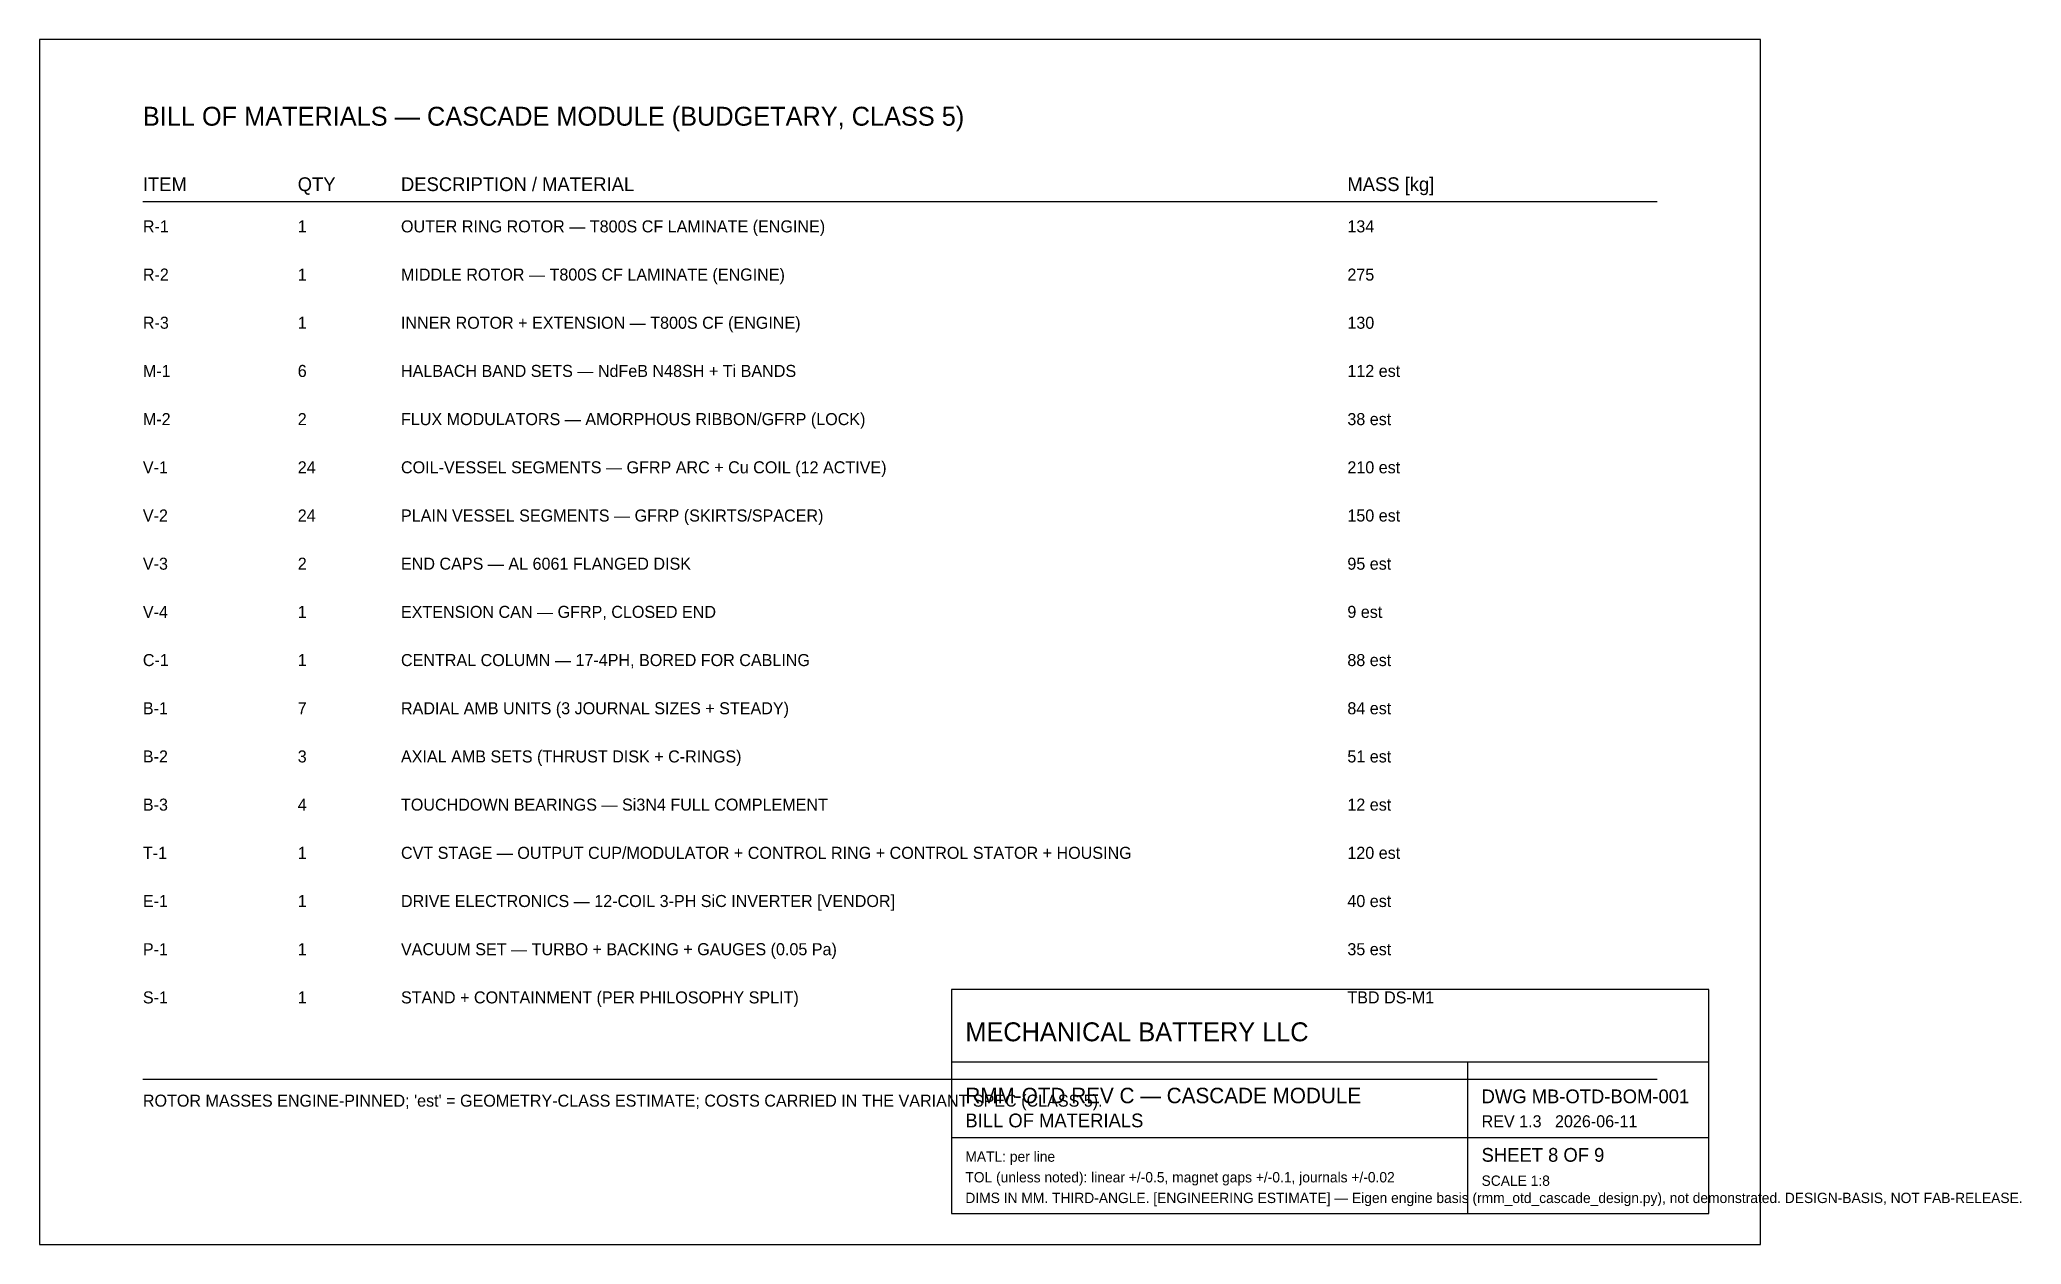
# Model space of a CAD drawing. Header units: millimetres. Extents: x 0 to 1152, y 0 to 700.
import ezdxf

# ---------------------------------------------------------------- set-up
doc = ezdxf.new("R2010")
doc.units = ezdxf.units.MM
doc.layers.add('NOTE', color=2, linetype='CONTINUOUS')
doc.layers.add('TEXT', color=7, linetype='CONTINUOUS', true_color=0x000000)
doc.layers.add('TITLE', color=7, linetype='CONTINUOUS', true_color=0x000000)

msp = doc.modelspace()

# ---------------------------------------------------------------- linework, layer by layer
at = {"layer": 'TITLE'}
for p, q in [((60, 606), (940, 606)), ((530, 106), (970, 106)), ((830, 18), (830, 106)), ((60, 96), (940, 96)), ((530, 62), (970, 62))]:
    msp.add_line(p, q, dxfattribs=at)
for points in [[(0, 0), (1000, 0), (1000, 700), (0, 700)], [(530, 18), (970, 18), (970, 148), (530, 148)]]:
    msp.add_lwpolyline(points, close=True, dxfattribs=at)

# ---------------------------------------------------------------- texts
at = {"layer": 'NOTE'}
for s, height, p in [("ROTOR MASSES ENGINE-PINNED; 'est' = GEOMETRY-CLASS ESTIMATE; COSTS CARRIED IN THE VARIANT SPEC (CLASS 5).", 7, (60, 80)), ('DIMS IN MM. THIRD-ANGLE. [ENGINEERING ESTIMATE] — Eigen engine basis (rmm_otd_cascade_design.py), not demonstrated. DESIGN-BASIS, NOT FAB-RELEASE.', 6, (538, 24))]:
    msp.add_text(s, height=height, dxfattribs=at).set_placement(p)
at = {"layer": 'TEXT'}
for s, height, p in [('R-1', 7, (60, 588)), ('1', 7, (150, 588)), ('OUTER RING ROTOR — T800S CF LAMINATE (ENGINE)', 7, (210, 588)), ('134', 7, (760, 588)), ('R-2', 7, (60, 560)), ('1', 7, (150, 560)), ('MIDDLE ROTOR — T800S CF LAMINATE (ENGINE)', 7, (210, 560)), ('275', 7, (760, 560)), ('R-3', 7, (60, 532)), ('1', 7, (150, 532)), ('INNER ROTOR + EXTENSION — T800S CF (ENGINE)', 7, (210, 532)), ('130', 7, (760, 532)), ('M-1', 7, (60, 504)), ('6', 7, (150, 504)), ('HALBACH BAND SETS — NdFeB N48SH + Ti BANDS', 7, (210, 504)), ('112 est', 7, (760, 504)), ('M-2', 7, (60, 476)), ('2', 7, (150, 476)), ('FLUX MODULATORS — AMORPHOUS RIBBON/GFRP (LOCK)', 7, (210, 476)), ('38 est', 7, (760, 476)), ('V-1', 7, (60, 448)), ('24', 7, (150, 448)), ('COIL-VESSEL SEGMENTS — GFRP ARC + Cu COIL (12 ACTIVE)', 7, (210, 448)), ('210 est', 7, (760, 448)), ('V-2', 7, (60, 420)), ('24', 7, (150, 420)), ('PLAIN VESSEL SEGMENTS — GFRP (SKIRTS/SPACER)', 7, (210, 420)), ('150 est', 7, (760, 420)), ('V-3', 7, (60, 392)), ('2', 7, (150, 392)), ('END CAPS — AL 6061 FLANGED DISK', 7, (210, 392)), ('95 est', 7, (760, 392)), ('V-4', 7, (60, 364)), ('1', 7, (150, 364)), ('EXTENSION CAN — GFRP, CLOSED END', 7, (210, 364)), ('9 est', 7, (760, 364)), ('C-1', 7, (60, 336)), ('1', 7, (150, 336)), ('CENTRAL COLUMN — 17-4PH, BORED FOR CABLING', 7, (210, 336)), ('88 est', 7, (760, 336)), ('B-1', 7, (60, 308)), ('7', 7, (150, 308)), ('RADIAL AMB UNITS (3 JOURNAL SIZES + STEADY)', 7, (210, 308)), ('84 est', 7, (760, 308)), ('B-2', 7, (60, 280)), ('3', 7, (150, 280)), ('AXIAL AMB SETS (THRUST DISK + C-RINGS)', 7, (210, 280)), ('51 est', 7, (760, 280)), ('B-3', 7, (60, 252)), ('4', 7, (150, 252)), ('TOUCHDOWN BEARINGS — Si3N4 FULL COMPLEMENT', 7, (210, 252)), ('12 est', 7, (760, 252)), ('T-1', 7, (60, 224)), ('1', 7, (150, 224)), ('CVT STAGE — OUTPUT CUP/MODULATOR + CONTROL RING + CONTROL STATOR + HOUSING', 7, (210, 224)), ('120 est', 7, (760, 224)), ('E-1', 7, (60, 196)), ('1', 7, (150, 196)), ('DRIVE ELECTRONICS — 12-COIL 3-PH SiC INVERTER [VENDOR]', 7, (210, 196)), ('40 est', 7, (760, 196)), ('P-1', 7, (60, 168)), ('1', 7, (150, 168)), ('VACUUM SET — TURBO + BACKING + GAUGES (0.05 Pa)', 7, (210, 168)), ('35 est', 7, (760, 168)), ('S-1', 7, (60, 140)), ('1', 7, (150, 140)), ('STAND + CONTAINMENT (PER PHILOSOPHY SPLIT)', 7, (210, 140)), ('TBD DS-M1', 7, (760, 140)), ('BILL OF MATERIALS', 8, (538, 68)), ('REV 1.3   2026-06-11', 7, (838, 68)), ('MATL: per line', 6, (538, 48)), ('TOL (unless noted): linear +/-0.5, magnet gaps +/-0.1, journals +/-0.02', 6, (538, 36)), ('SCALE 1:8', 6, (838, 34))]:
    msp.add_text(s, height=height, dxfattribs=at).set_placement(p)
at = {"layer": 'TITLE'}
for s, height, p in [('BILL OF MATERIALS — CASCADE MODULE (BUDGETARY, CLASS 5)', 11, (60, 650)), ('ITEM', 8, (60, 612)), ('QTY', 8, (150, 612)), ('DESCRIPTION / MATERIAL', 8, (210, 612)), ('MASS [kg]', 8, (760, 612)), ('MECHANICAL BATTERY LLC', 11, (538, 118)), ('RMM-OTD REV C — CASCADE MODULE', 9, (538, 82)), ('DWG MB-OTD-BOM-001', 8, (838, 82)), ('SHEET 8 OF 9', 8, (838, 48))]:
    msp.add_text(s, height=height, dxfattribs=at).set_placement(p)

doc.saveas('drawing.dxf')
